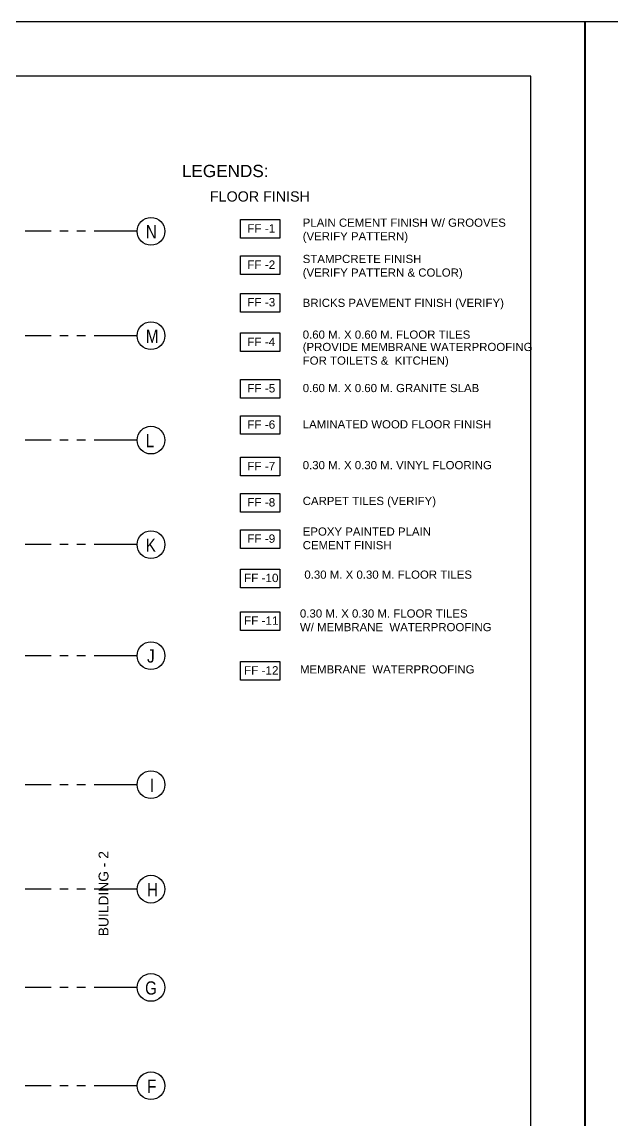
# Model space of a CAD drawing. Header units: millimetres. Extents: x 2148 to 2681, y 758 to 986.
# Drawn here: x 2556.94 to 2580.95, y 941.55 to 986.24 of the extents above; entities that cross this region are included whole.
import ezdxf

# ---------------------------------------------------------------- set-up
doc = ezdxf.new("R2010")
doc.units = ezdxf.units.MM
doc.linetypes.add('PHANTOMX2', pattern=[5, 2.5, -0.5, 0.5, -0.5, 0.5, -0.5])
for name, color, linetype in [('DIM', 20, 'Continuous'), ('grid', 241, 'PHANTOMX2'), ('TEXT', 6, 'Continuous'), ('TLBLK', 7, 'Continuous'), ('wall', 4, 'Continuous')]:
    doc.layers.add(name, color=color, linetype=linetype)
doc.styles.add('ARIALNW', font='ARIALN.TTF')
doc.styles.add('SWISS', font='swissl.ttf')

# ---------------------------------------------------------------- blocks, each defined once
blk = doc.blocks.new('A$C1DB67A09')
at = {"layer": 'Defpoints', "ltscale": 0.5, "elevation": 0}
blk.add_lwpolyline([(7.292, -83.48), (108.892, -83.48), (108.892, -7.28), (7.292, -7.28)], close=True, dxfattribs=at)
at = {"layer": 'wall', "color": 16, "linetype": 'ByBlock', "ltscale": 1.5, "elevation": 0}
blk.add_lwpolyline([(9.492, -81.28), (106.692, -81.28), (106.692, -9.48), (9.492, -9.48)], close=True, dxfattribs=at)

msp = doc.modelspace()

# ---------------------------------------------------------------- linework, layer by layer
at = {"ltscale": 0.5}
for points in [[(2565.8324017, 978.2003743), (2567.4362396, 978.2003743), (2567.4362396, 977.4412066), (2565.8324017, 977.4412066)], [(2565.8324017, 976.7243391), (2567.4362396, 976.7243391), (2567.4362396, 975.9651713), (2565.8324017, 975.9651713)], [(2565.8324017, 975.1942026), (2567.4362396, 975.1942026), (2567.4362396, 974.4350348), (2565.8324017, 974.4350348)], [(2565.8324017, 973.5855548), (2567.4362396, 973.5855548), (2567.4362396, 972.826387), (2565.8324017, 972.826387)], [(2565.8324017, 971.6932527), (2567.4362396, 971.6932527), (2567.4362396, 970.934085), (2565.8324017, 970.934085)], [(2565.8324017, 970.2172174), (2567.4362396, 970.2172174), (2567.4362396, 969.4580497), (2565.8324017, 969.4580497)], [(2565.8324017, 968.5278061), (2567.4362396, 968.5278061), (2567.4362396, 967.7686384), (2565.8324017, 967.7686384)], [(2565.8324017, 967.0517708), (2567.4362396, 967.0517708), (2567.4362396, 966.2926031), (2565.8324017, 966.2926031)], [(2565.8324017, 965.5757356), (2567.4362396, 965.5757356), (2567.4362396, 964.8165678), (2565.8324017, 964.8165678)], [(2565.8324017, 963.9749138), (2567.4362396, 963.9749138), (2567.4362396, 963.215746), (2565.8324017, 963.215746)], [(2565.8324017, 962.2398907), (2567.4362396, 962.2398907), (2567.4362396, 961.480723), (2565.8324017, 961.480723)], [(2565.8324017, 960.2150235), (2567.4362396, 960.2150235), (2567.4362396, 959.4558558), (2565.8324017, 959.4558558)]]:
    msp.add_lwpolyline(points, close=True, dxfattribs=at)
for centre in [(2562.1911583, 977.7209649), (2562.1911583, 973.4708839, 0), (2562.1911583, 969.2218782, 0), (2562.1914723, 964.9696626, 0), (2562.1913145, 960.4490257, 0), (2562.1910006, 955.2001109, 0), (2562.1910006, 950.9491043, 0), (2562.1910006, 946.9491043, 0), (2562.1910006, 942.9491043, 0)]:
    msp.add_circle(centre, 0.5634965)
at = {"layer": 'Defpoints', "ltscale": 0.5, "elevation": 0}
for points in [[(2478.2500187, 910.0388045), (2579.8500187, 910.0388045), (2579.8500187, 986.2388045), (2478.2500187, 986.2388045)], [(2579.8500187, 910.0388045), (2681.4500187, 910.0388045), (2681.4500187, 986.2388045), (2579.8500187, 986.2388045)]]:
    msp.add_lwpolyline(points, close=True, dxfattribs=at)
at = {"layer": 'grid', "ltscale": 0.7}
for p, q in [((2561.6276618, 977.7209649), (2557.0672953, 977.7209649, 0)), ((2561.6276618, 973.4708839, 0), (2557.0672953, 973.4708839, 0)), ((2561.6276618, 969.2218782, 0), (2557.0672953, 969.2218782, 0)), ((2561.6273478, 964.9696626, 0), (2557.0672953, 964.9696626, 0)), ((2561.6275055, 960.4490257, 0), (2557.0672953, 960.4490257, 0)), ((2561.6278195, 960.4490257, 0), (2557.0672953, 960.4490257, 0)), ((2561.6278195, 955.2001109, 0), (2557.0672953, 955.2001109, 0)), ((2561.6278195, 950.9491043, 0), (2557.0672953, 950.9491043, 0)), ((2561.6278195, 946.9491043, 0), (2557.0672953, 946.9491043, 0)), ((2561.6278195, 942.9491043, 0), (2557.0672953, 942.9491043, 0))]:
    msp.add_line(p, q, dxfattribs=at)

# ---------------------------------------------------------------- block references
at = {"layer": 'DIM', "color": 8}
for p in [(2470.958248, 993.5189005), (2572.558248, 993.5189005)]:
    msp.add_blockref('A$C1DB67A09', p, dxfattribs=at)

# ---------------------------------------------------------------- texts
at = {"layer": 'TEXT', "style": 'SWISS'}
msp.add_text('BUILDING - 2', height=0.402461914, rotation=89.98971085, dxfattribs=at).set_placement((2560.4622529, 949.0322819, 0))
at = {"layer": 'TEXT'}
for s, insert, char_height, width, attachment_point, style in [('LEGENDS:', (2565.2116143, 980.1713855), 0.4992, 7.258346404, 5, 'SWISS'), ('FLOOR FINISH', (2566.6239312, 979.1357863), 0.416, 6.048622004, 5, 'SWISS'), ('N', (2561.9800788, 977.9700938), 0.54, 3.396423809, 1, 'ARIALNW'), ('FF -1', (2566.6779389, 977.8382735), 0.34125, 4.838897603, 5, 'SWISS'), ('FF -2', (2566.6779389, 976.3622382), 0.34125, 4.838897603, 5, 'SWISS'), ('FF -3', (2566.6779389, 974.8321018), 0.34125, 4.838897603, 5, 'SWISS'), ('M', (2561.9800788, 973.7200129, 0), 0.54, 3.396423809, 1, 'ARIALNW'), ('FF -4', (2566.6779389, 973.2234539), 0.34125, 4.838897603, 5, 'SWISS'), ('FF -5', (2566.6779389, 971.3311519), 0.34125, 4.838897603, 5, 'SWISS'), ('FF -6', (2566.6779389, 969.8551166), 0.34125, 4.838897603, 5, 'SWISS'), ('L', (2561.9800788, 969.4710072, 0), 0.54, 3.396423809, 1, 'ARIALNW'), ('FF -7', (2566.6779389, 968.1657053), 0.34125, 4.838897603, 5, 'SWISS'), ('FF -8', (2566.6779389, 966.68967), 0.34125, 4.838897603, 5, 'SWISS'), ('K', (2561.9803928, 965.2187916, 0), 0.54, 3.396423809, 1, 'ARIALNW'), ('FF -9', (2566.6779389, 965.2136347), 0.34125, 4.838897603, 5, 'SWISS'), ('FF -10', (2566.6779389, 963.6128129), 0.34125, 4.838897603, 5, 'SWISS'), ('FF -11', (2566.6779389, 961.8777899), 0.34125, 4.838897603, 5, 'SWISS'), ('J', (2562.0327613, 960.7088679, 0), 0.54, 3.396423809, 1, 'ARIALNW'), ('FF -12', (2566.6779389, 959.8529227), 0.34125, 4.838897603, 5, 'SWISS'), ('I', (2562.1432166, 955.4492399, 0), 0.54, 3.396423809, 1, 'ARIALNW'), ('H', (2562.0324474, 951.1982333, 0), 0.54, 3.396423809, 1, 'ARIALNW'), ('G', (2561.9517592, 947.1982333, 0), 0.54, 3.396423809, 1, 'ARIALNW'), ('F', (2562.0324474, 943.1982333, 0), 0.54, 3.396423809, 1, 'ARIALNW')]:
    msp.add_mtext(s, dxfattribs=dict(at, insert=insert, char_height=char_height, width=width, attachment_point=attachment_point, style=style))
at = {"layer": 'TLBLK', "color": 7, "char_height": 0.3328, "attachment_point": 4, "style": 'SWISS'}
for s, insert, width in [('PLAIN CEMENT FINISH W/ GROOVES\\P(VERIFY PATTERN)', (2568.3650031, 977.7441743), 11.644719696), ('STAMPCRETE FINISH\\P(VERIFY PATTERN & COLOR)', (2568.3650031, 976.268139), 11.644719696), ('BRICKS PAVEMENT FINISH (VERIFY)', (2568.3650031, 974.7588879), 14.82962309), ('0.60 M. X 0.60 M. FLOOR TILES', (2568.3650031, 973.5135861), 11.644719696), ('(PROVIDE MEMBRANE WATERPROOFING \\PFOR TOILETS &  KITCHEN)', (2568.3650031, 972.6858619), 14.82962309), ('0.60 M. X 0.60 M. GRANITE SLAB', (2568.3650031, 971.3396056), 11.644719696), ('LAMINATED WOOD FLOOR FINISH', (2568.3650031, 969.8635703), 11.644719696), ('0.30 M. X 0.30 M. VINYL FLOORING', (2568.3650031, 968.2027976), 11.644719696), ('CARPET TILES (VERIFY)', (2568.3650031, 966.6981237), 11.644719696), ('EPOXY PAINTED PLAIN\\PCEMENT FINISH', (2568.3650031, 965.2220884), 11.644719696), ('0.30 M. X 0.30 M. FLOOR TILES', (2568.4319154, 963.7460532), 11.644719696), ('0.30 M. X 0.30 M. FLOOR TILES\\PW/ MEMBRANE  WATERPROOFING', (2568.2517312, 961.8883077), 11.644719696), ('MEMBRANE  WATERPROOFING', (2568.2517312, 959.8912716), 11.644719696)]:
    msp.add_mtext(s, dxfattribs=dict(at, insert=insert, width=width))

doc.saveas('drawing.dxf')
